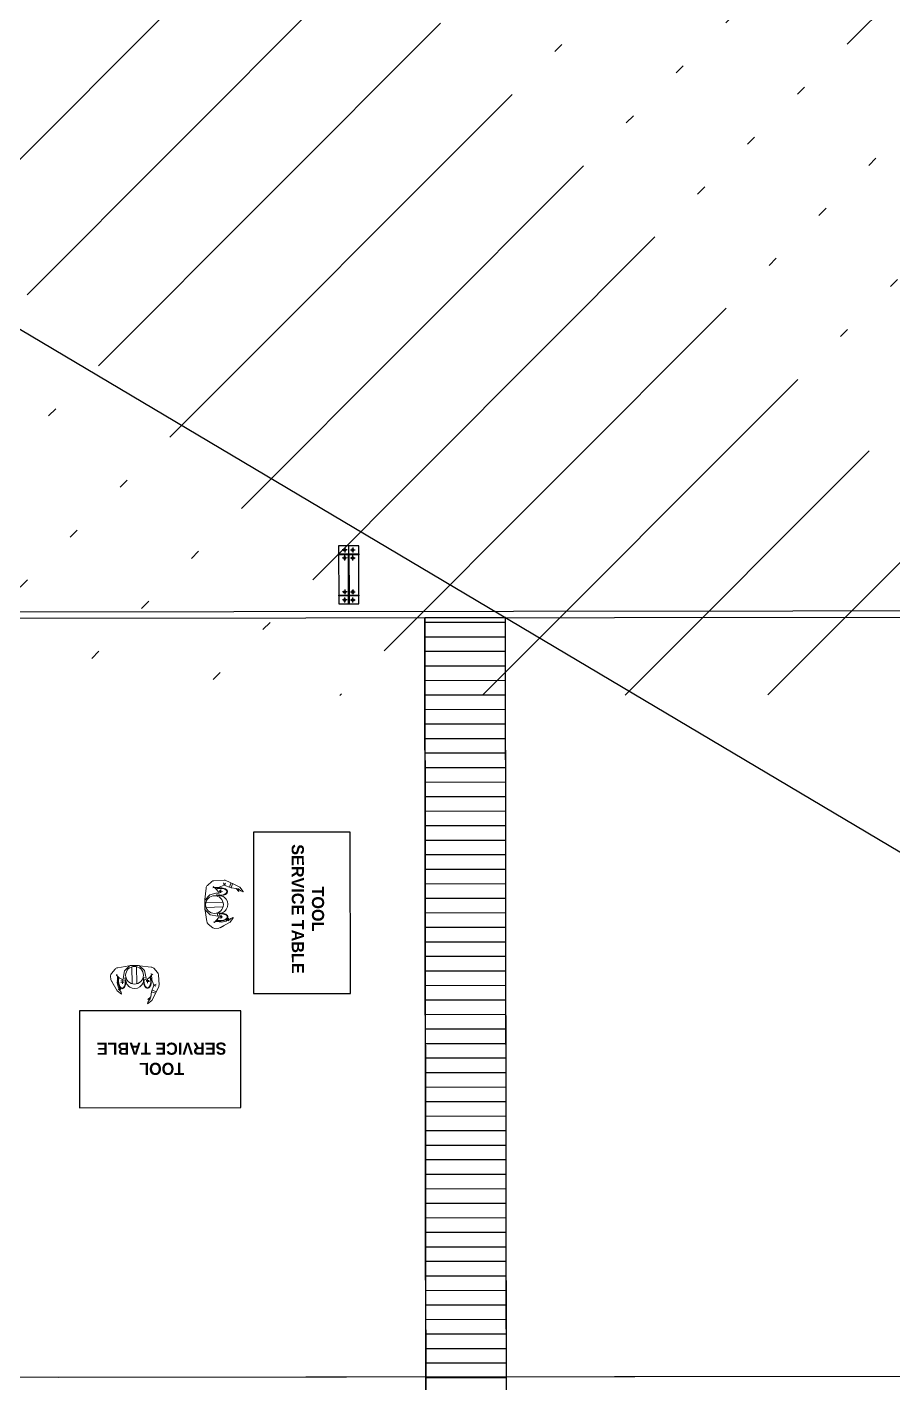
# Model space of a CAD drawing. Header units: feet. Extents: x -99009 to 3252343, y -11094690 to 9035152.
# Drawn here: x 2489021 to 2499745, y -1972741 to -1955937 of the extents above; entities that cross this region are included whole.
import ezdxf

# ---------------------------------------------------------------- set-up
doc = ezdxf.new("R2010")
doc.units = ezdxf.units.FT
doc.layers.add('1', color=1, linetype='Continuous')
doc.layers.add('GANGWAY', color=51, linetype='Continuous', lineweight=25)
doc.layers.add('OVERALL', color=41, linetype='Continuous', lineweight=0)
doc.styles.get("Standard").update_dxf_attribs({"font": 'GOTHICB.TTF'})

# ---------------------------------------------------------------- blocks, each defined once
blk = doc.blocks.new('vaimand')
at = {"color": 242, "lineweight": 5, "true_color": 0xcd2027}
for p, q in [((-268, 37), (-283, -78)), ((-211, 106), (-257, 60)), ((-194, 29), (-203, 40)), ((-196, -13), (-192, 25)), ((-192, 25), (-187, 45)), ((-49, 124), (-180, 118)), ((-108, 73), (-133, -10)), ((-44, 126), (-108, 73)), ((-34, -80), (-17, 112)), ((40, 119), (-26, 124)), ((20, -85), (37, 106)), ((63, 116), (117, 53)), ((72, 114), (195, 85)), ((117, 53), (126, -33)), ((193, -11), (198, 10)), ((224, 68), (261, 15)), ((-281, -96), (-244, -190)), ((-208, -143), (-253, -155)), ((-226, -83), (-251, -71)), ((-230, -83), (-248, -95)), ((-226, -82), (-199, -26)), ((-203, -162), (-226, -82)), ((-138, -49), (-174, -46)), ((-135, -39), (-168, -35)), ((-152, -67), (-147, -19)), ((-133, -10), (-99, -6)), ((126, -33), (94, -23)), ((147, -78), (116, -74)), ((150, -61), (118, -62)), ((130, -92), (136, -45)), ((143, -158), (176, -131)), ((143, -158), (176, -131)), ((176, -131), (143, -158)), ((143, -158), (172, -152)), ((172, -152), (143, -182)), ((190, -81), (176, -131)), ((263, -55), (185, -176)), ((188, -47), (191, -9)), ((190, -81), (189, -61)), ((191, -9), (205, -3)), ((255, -69), (226, -113)), ((268, -10), (263, -55)), ((-203, -162), (-248, -174)), ((-244, -190), (-215, -259)), ((-215, -259), (-169, -300)), ((-203, -162), (-198, -217)), ((-198, -217), (-167, -250)), ((-167, -250), (-198, -217)), ((-167, -250), (-198, -217)), ((-198, -237), (-175, -273)), ((-167, -250), (-198, -237)), ((-166, -298), (-175, -273)), ((131, -205), (143, -182)), ((185, -176), (133, -208))]:
    blk.add_line(p, q, dxfattribs=at)
for points in [[(-179, 7, 0.043282), (-186, -8, 0.055571), (-193, -40, 0.055571), (-192, -72, 0.069361), (-185, -98, 0.105874), (-171, -118, 0.163899), (-157, -124, 0.163899), (-141, -121, 0.105874), (-124, -104, 0.069361), (-112, -80, 0.055571), (-105, -48, 0.024541), (-104, -34, 0.041767)], [(-175, 2, 0.037104), (-180, -10, 0.055571), (-186, -40, 0.055571), (-186, -72, 0.069361), (-179, -95, 0.105874), (-167, -113, 0.163899), (-156, -118, 0.163899), (-145, -115, 0.105874), (-129, -100, 0.069361), (-118, -78, 0.055571), (-111, -48, 0.024541), (-111, -34, 0.024541)], [(94, -52, 0.019815), (93, -63, 0.055571), (93, -96, 0.069361), (100, -121, 0.105874), (114, -141, 0.163899), (128, -148, 0.163899), (144, -144, 0.105874), (161, -127, 0.069361), (173, -104, 0.055571), (180, -72, 0.055571), (180, -39, 0.039908), (177, -24, 0.011242)], [(100, -53, 0.019815), (99, -64, 0.055571), (99, -95, 0.069361), (106, -119, 0.105874), (118, -137, 0.163899), (129, -141, 0.163899), (140, -139, 0.105874), (156, -124, 0.069361), (167, -102, 0.055571), (174, -71, 0.055571), (173, -40, 0.039908), (170, -26, 0.039908)]]:
    blk.add_lwpolyline(points, format="xyb", dxfattribs=at)
blk.add_circle((0, 13), 100, dxfattribs=at)
for centre, radius, start, end in [((-229, 32), 40, 135.2053, 172.7828), ((-183, 78), 40, 84.9304, 135.2053), ((-84, 91), 126, 211.3613, 260.885), ((-40, -76), 200, 85.9933, 92.619), ((26, -80), 200, 76.5524, 85.9933), ((191, 45), 40, 34.6556, 84.9304), ((228, -8), 40, 357.078, 34.6556), ((-243, -83), 40, 172.7828, 198.6125), ((-235, -9), 40, 334.2049, 354.9304), ((-5, -37), 100, 160.3742, 9.4866), ((96, 75), 126, 270.9864, 318.4996), ((228, -50), 40, 174.9304, 195.656), ((132, -206), 2, 150.9679, 301.4593)]:
    blk.add_arc(centre, radius, start, end, dxfattribs=at)
at = {"color": 5, "lineweight": 5}
blk.add_arc((-168, -298), 2, 228.4016, 18.8929, dxfattribs=at)
blk = doc.blocks.new('A$C110D60DF')
at = {"color": 6, "lineweight": 5, "rotation": 183.9260337634763}
blk.add_blockref('vaimand', (-1, 13), dxfattribs=at)
blk = doc.blocks.new('24')
h = blk.add_hatch(color=7)
h.dxf.hatch_style = 1
edge = h.paths.add_edge_path()
edge.add_ellipse((0, 0), major_axis=(15, 0), ratio=1, start_angle=0, end_angle=360)
at = {"color": 1}
for p, q in [((-30, 0), (30, 0)), ((0, 30), (0, -30))]:
    blk.add_line(p, q, dxfattribs=at)
at = {"color": 7}
blk.add_circle((0, 0), 15, dxfattribs=at)
blk = doc.blocks.new('zw$CD60')
at = {"color": 1}
for p, rotation in [((-50, 50), 270), ((50, -50), 90.00000000000001)]:
    blk.add_blockref('24', p, dxfattribs=dict(at, rotation=rotation))
at = {"color": 1, "xscale": -1}
for p, rotation in [((50, 50), 89.99999999999982), ((-50, -50), 270)]:
    blk.add_blockref('24', p, dxfattribs=dict(at, rotation=rotation))
blk = doc.blocks.new('WEDFWEFWEFEWFWE')
at = {"color": 1}
blk.add_lwpolyline([(1053661, 482084), (1053661, 482804), (1053911, 482804), (1053911, 482084)], close=True, dxfattribs=at)
at = {"color": 4}
for points in [[(1053784, 482704), (1053789, 482704), (1053789, 482804), (1053784, 482804)], [(1053784, 482184), (1053789, 482184), (1053789, 482084), (1053784, 482084)]]:
    blk.add_lwpolyline(points, close=True, dxfattribs=at)
at = {"color": 3}
blk.add_lwpolyline([(1053661, 482184), (1053911, 482184), (1053911, 482194), (1053789, 482194), (1053789, 482694), (1053911, 482694), (1053911, 482704), (1053661, 482704), (1053661, 482694), (1053784, 482694), (1053784, 482194), (1053661, 482194)], close=True, dxfattribs=at)
at = {"color": 1, "rotation": 180}
blk.add_blockref('zw$CD60', (1053786, 482704), dxfattribs=at)
at = {"color": 1, "xscale": -1}
blk.add_blockref('zw$CD60', (1053786, 482184), dxfattribs=at)

msp = doc.modelspace()

# ---------------------------------------------------------------- hatches: boundary and pattern name
h = msp.add_hatch()
h.set_pattern_fill('ACAD_ISO06W100', color=3, scale=250, angle=45.065051714, style=0)
h.set_pattern_definition([(45.06505, (3631160, -1324213.2), (-884.8864, 882.8794), [6000, -750, 125, -750, 125, -1625]), (45.06505, (3631160, -1324213.2), (-884.8864, 882.8794), [-8500, 125, -750])])
h.paths.add_polyline_path([(2509400.40593, -1941970.88363), (2508486.43847, -1941162.4145), (2460377.81695, -1941217.03545), (2459879.56432, -1942756.35235), (2459903.4081, -1963757.29307), (2460403.97546, -1964256.72506), (2508925.64567, -1964201.63515), (2509425.07766, -1963701.06779)])
h.paths.add_polyline_path([(2481953.05645, -1947942.20714), (2481959.13495, -1953295.98271), (2486170.4077, -1953291.20137), (2486164.3292, -1947937.4258)], flags=24)
at = {"true_color": 0xadddf7, "transparency": 33554684}
h = msp.add_hatch(dxfattribs=at)
h.set_pattern_fill('_USER', color=141, scale=180, angle=180.065051714, pattern_type=0)
h.set_pattern_definition([(180.065052, (4255202.79, -1985434.07), (0.204366, -179.999884), [])])
h.paths.add_polyline_path([(2493974.56119, -1987621.52395), (2494974.56055, -1987620.38859), (2494970.48799, -1984033.3909), (2493970.48863, -1984034.52626)])
h.paths.add_polyline_path([(2493974.94381, -1987958.52373), (2494974.94316, -1987957.38837), (2494974.56055, -1987620.38859), (2493974.56119, -1987621.52395)])
h.paths.add_polyline_path([(2493970.48863, -1984034.52626), (2494970.48799, -1984033.3909), (2494960.98906, -1975666.99629), (2493960.9897, -1975668.13166)])
h.paths.add_polyline_path([(2493960.9897, -1975668.13166), (2494960.98906, -1975666.99629), (2494946.89848, -1963256.40429), (2493946.89912, -1963257.53965)])

# ---------------------------------------------------------------- linework, layer by layer
at = {"color": 0, "transparency": 33554684}
msp.add_line((2459896.9006, -1963296.1989), (2508859.86904, -1963240.60796), dxfattribs=at)
at = {"transparency": 33554684}
for p, q in [((2493974.94381, -1987958.52373), (2493946.89912, -1963257.53965)), ((2494974.94316, -1987957.38837), (2494946.89848, -1963256.40429)), ((2508870.55352, -1972651.2019), (2459907.58508, -1972706.79284)), ((2508870.55352, -1972651.2019), (2489407.56607, -1972673.29953)), ((2508870.55352, -1972651.2019), (2489407.56607, -1972673.29953))]:
    msp.add_line(p, q, dxfattribs=at)
for points in [[(2494946.89848, -1963256.40429), (2493946.89912, -1963257.53965), (2493974.94381, -1987958.52373), (2494974.94316, -1987957.38837)], [(2491824.30496, -1965916.42419), (2491826.57569, -1967916.4229), (2493026.57492, -1967915.06047), (2493024.30418, -1965915.06175)], [(2491667.75684, -1968127.42659), (2489667.75812, -1968129.69733), (2489669.12056, -1969329.69655), (2491669.11927, -1969327.42582)]]:
    msp.add_lwpolyline(points, close=True, dxfattribs=at)
at = {"layer": '1'}
msp.add_line((2520410.24608, -1978394.49612), (2434444.49681, -1927308.91693), dxfattribs=at)
msp.add_arc((2520410.24778, -1978395.99612), 100000, 84.1346387202, 194.3871675539, dxfattribs=at)
at = {"layer": 'GANGWAY', "color": 141, "lineweight": -3}
msp.add_lwpolyline([(2509373.99929, -1941161.4068), (2460377.81695, -1941217.03545), (2459878.38496, -1941717.60281), (2459902.22647, -1962716.54879), (2460402.79383, -1963215.98078), (2508898.97649, -1963160.91981), (2509398.40849, -1962660.35245)], close=True, dxfattribs=at)

# ---------------------------------------------------------------- block references
at = {"xscale": -1, "rotation": 180.0650517140735}
msp.add_blockref('WEDFWEFWEFEWFWE', (1438672.04265, -1481479.60087), dxfattribs=at)
at = {"layer": 'OVERALL', "color": 30, "ltscale": 2, "true_color": 0xf26722, "transparency": 33554684, "xscale": -1.100000000000001, "yscale": 1.1, "zscale": 1.1}
for p, rotation in [((2491341.15162, -1966812.7462), 270.065051714073), ((2490351.07714, -1967688.16154), 180.0650517140732)]:
    msp.add_blockref('A$C110D60DF', p, dxfattribs=dict(at, rotation=rotation))

# ---------------------------------------------------------------- texts
at = {"transparency": 33554684, "char_height": 150, "attachment_point": 7}
for insert, rotation in [((2492294.26222, -1964554.82797), 270.065051714), ((2492998.70376, -1968518.80905), 180.065051714)]:
    msp.add_mtext_dynamic_manual_height_columns('\\pxqc;TOOL\\PSERVICE TABLE', width=4624.1165638, gutter_width=1, heights=[0], dxfattribs=dict(at, insert=insert, rotation=rotation))

doc.saveas('drawing.dxf')
